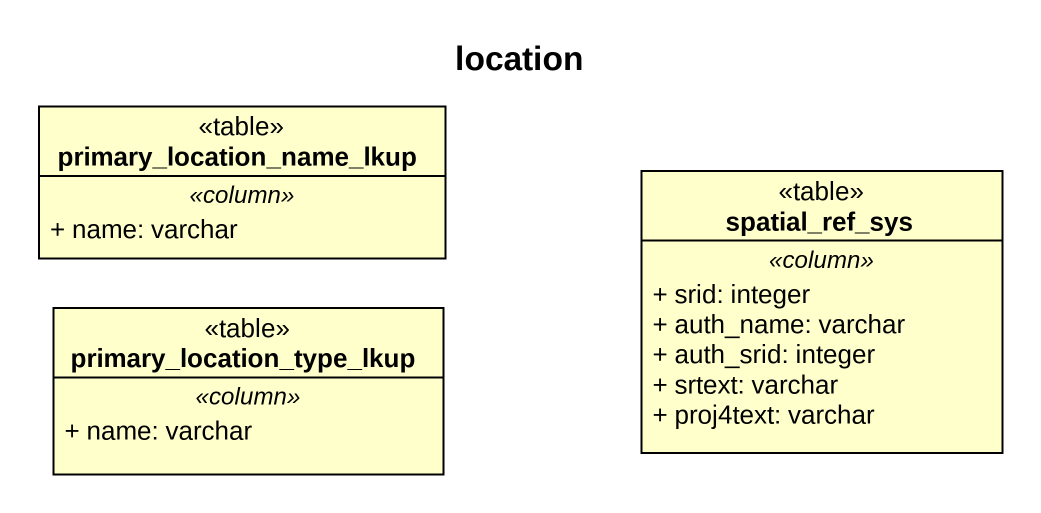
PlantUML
@startuml
title location
hide circle
hide empty members
skinparam classAttributeIconSize 0
class primary_location_name_lkup <<table>> {
  .. <<column>> ..
  + name: varchar
}
class spatial_ref_sys <<table>> {
  .. <<column>> ..
  + srid: integer
  + auth_name: varchar
  + auth_srid: integer
  + srtext: varchar
  + proj4text: varchar
}
class primary_location_type_lkup <<table>> {
  .. <<column>> ..
  + name: varchar
}
@enduml
